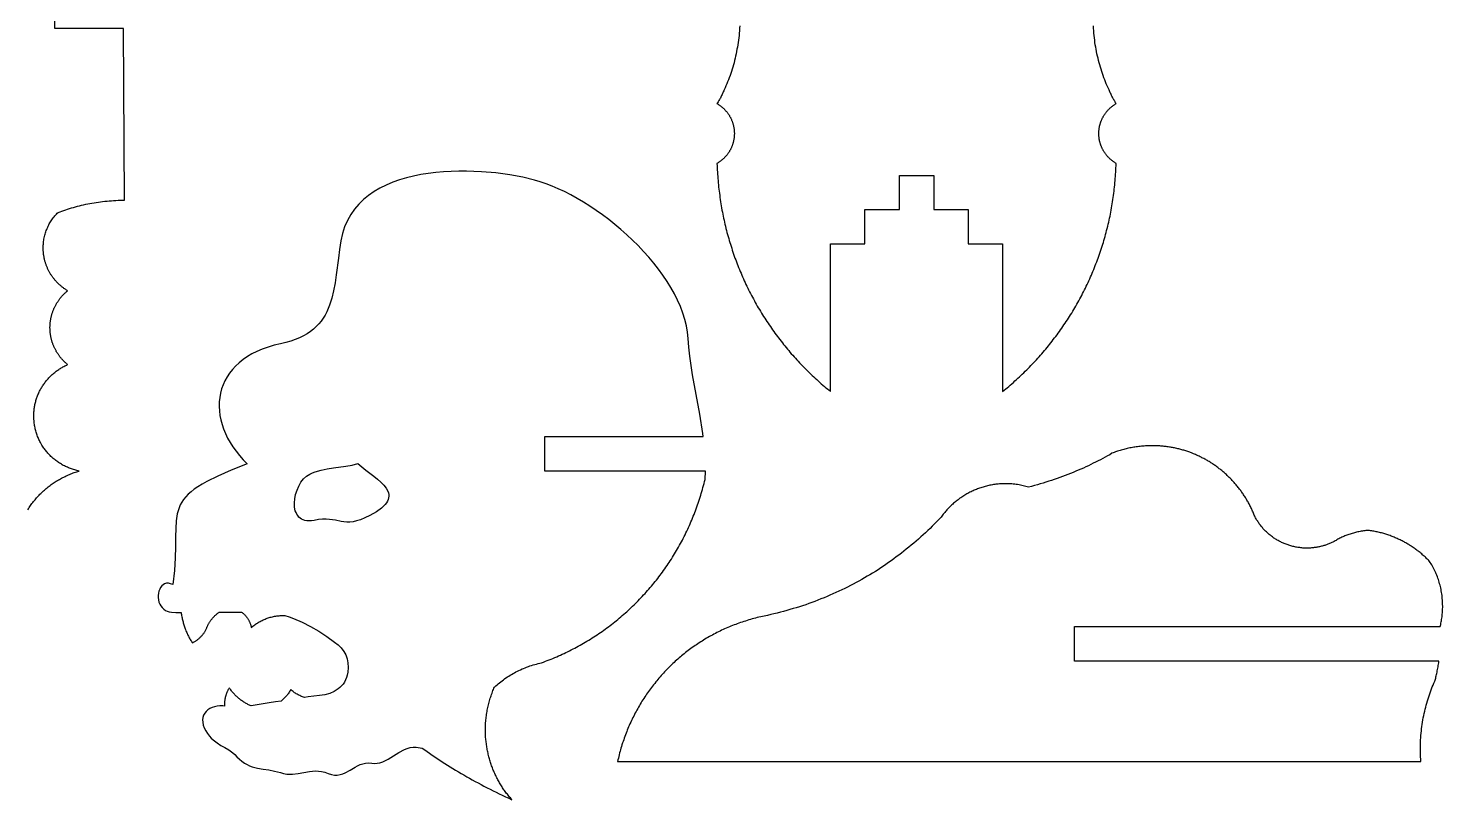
# Model space of a CAD drawing. Extents: x 205 to 567, y 321 to 897.
# Drawn here: x 409.2 to 535.1, y 755.8 to 824.5 of the extents above; entities that cross this region are included whole.
import ezdxf

# ---------------------------------------------------------------- set-up
doc = ezdxf.new("R2010")
doc.units = 0
doc.layers.add('Default_Layer', color=1, linetype='CONTINUOUS')

msp = doc.modelspace()

# ---------------------------------------------------------------- linework, layer by layer
at = {"layer": 'Default_Layer'}
for points in [[(409.12, 781.62), (409.18, 781.71), (409.24, 781.81), (409.3, 781.9), (409.36, 781.99), (409.43, 782.08), (409.49, 782.17), (409.56, 782.25), (409.63, 782.34), (409.7, 782.42), (409.77, 782.51), (409.84, 782.59), (409.91, 782.67), (409.98, 782.76), (410.06, 782.84), (410.13, 782.91), (410.21, 782.99), (410.29, 783.07), (410.37, 783.15), (410.45, 783.22), (410.53, 783.3), (410.61, 783.37), (410.69, 783.44), (410.77, 783.51), (410.86, 783.58), (410.94, 783.65), (411.03, 783.72), (411.12, 783.78), (411.21, 783.85), (411.3, 783.91), (411.39, 783.97), (411.48, 784.03), (411.57, 784.09), (411.66, 784.15), (411.76, 784.21), (411.85, 784.27), (411.95, 784.32), (412.04, 784.38), (412.14, 784.43), (412.24, 784.48), (412.34, 784.53), (412.44, 784.58), (412.54, 784.63), (412.64, 784.67), (412.74, 784.72), (412.85, 784.76), (412.95, 784.81), (413.06, 784.85), (413.16, 784.89), (413.27, 784.92), (413.37, 784.96), (413.48, 785), (413.59, 785.03), (413.7, 785.06), (413.6, 785.08), (413.5, 785.11), (413.4, 785.13), (413.3, 785.16), (413.21, 785.19), (413.11, 785.22), (413.02, 785.25), (412.92, 785.28), (412.83, 785.32), (412.74, 785.36), (412.65, 785.4), (412.56, 785.44), (412.47, 785.48), (412.38, 785.52), (412.29, 785.57), (412.2, 785.62), (412.12, 785.67), (412.03, 785.72), (411.95, 785.77), (411.87, 785.82), (411.79, 785.88), (411.71, 785.93), (411.63, 785.99), (411.55, 786.05), (411.48, 786.11), (411.4, 786.18), (411.33, 786.24), (411.26, 786.31), (411.19, 786.37), (411.12, 786.44), (411.05, 786.51), (410.98, 786.58), (410.92, 786.65), (410.85, 786.73), (410.79, 786.8), (410.73, 786.88), (410.67, 786.96), (410.61, 787.03), (410.56, 787.11), (410.5, 787.19), (410.45, 787.28), (410.39, 787.36), (410.34, 787.44), (410.3, 787.53), (410.25, 787.61), (410.2, 787.7), (410.16, 787.79), (410.12, 787.88), (410.08, 787.97), (410.04, 788.06), (410, 788.15), (409.97, 788.25), (409.93, 788.34), (409.9, 788.43), (409.87, 788.53), (409.84, 788.63), (409.82, 788.72), (409.79, 788.82), (409.77, 788.92), (409.75, 789.02), (409.73, 789.12), (409.71, 789.22), (409.7, 789.32), (409.69, 789.42), (409.68, 789.49), (409.68, 789.55), (409.67, 789.61), (409.67, 789.68), (409.66, 789.75), (409.66, 789.82), (409.66, 789.89), (409.66, 789.96), (409.66, 790.06), (409.66, 790.15), (409.67, 790.25), (409.67, 790.34), (409.68, 790.43), (409.69, 790.53), (409.7, 790.62), (409.72, 790.71), (409.73, 790.8), (409.75, 790.89), (409.76, 790.98), (409.78, 791.07), (409.81, 791.16), (409.83, 791.25), (409.85, 791.34), (409.88, 791.43), (409.91, 791.51), (409.93, 791.6), (409.97, 791.68), (410, 791.77), (410.03, 791.85), (410.07, 791.94), (410.1, 792.02), (410.14, 792.1), (410.18, 792.18), (410.22, 792.26), (410.26, 792.34), (410.31, 792.42), (410.35, 792.49), (410.4, 792.57), (410.45, 792.65), (410.5, 792.72), (410.55, 792.8), (410.6, 792.87), (410.65, 792.94), (410.7, 793.01), (410.76, 793.08), (410.82, 793.15), (410.87, 793.22), (410.93, 793.28), (410.99, 793.35), (411.06, 793.42), (411.12, 793.48), (411.18, 793.54), (411.25, 793.6), (411.31, 793.66), (411.38, 793.72), (411.45, 793.78), (411.52, 793.84), (411.59, 793.89), (411.66, 793.95), (411.73, 794), (411.8, 794.05), (411.88, 794.1), (411.95, 794.15), (412.03, 794.2), (412.11, 794.25), (412.19, 794.29), (412.26, 794.34), (412.34, 794.38), (412.42, 794.42), (412.51, 794.46), (412.59, 794.5), (412.67, 794.54), (412.63, 794.58), (412.58, 794.62), (412.54, 794.65), (412.5, 794.69), (412.45, 794.73), (412.41, 794.77), (412.37, 794.81), (412.33, 794.85), (412.29, 794.89), (412.25, 794.94), (412.21, 794.98), (412.17, 795.02), (412.13, 795.06), (412.1, 795.11), (412.06, 795.15), (412.02, 795.2), (411.99, 795.24), (411.95, 795.29), (411.92, 795.34), (411.88, 795.38), (411.85, 795.43), (411.82, 795.48), (411.79, 795.53), (411.75, 795.58), (411.72, 795.62), (411.69, 795.67), (411.66, 795.72), (411.64, 795.78), (411.61, 795.83), (411.58, 795.88), (411.55, 795.93), (411.53, 795.98), (411.5, 796.03), (411.48, 796.09), (411.45, 796.14), (411.43, 796.19), (411.41, 796.25), (411.39, 796.3), (411.37, 796.36), (411.35, 796.41), (411.33, 796.47), (411.31, 796.52), (411.29, 796.58), (411.27, 796.64), (411.26, 796.69), (411.24, 796.75), (411.23, 796.81), (411.21, 796.87), (411.2, 796.92), (411.19, 796.98), (411.18, 797.04), (411.17, 797.1), (411.16, 797.16), (411.15, 797.22), (411.14, 797.28), (411.13, 797.34), (411.13, 797.4), (411.12, 797.46), (411.11, 797.52), (411.11, 797.58), (411.11, 797.64), (411.11, 797.71), (411.1, 797.77), (411.1, 797.83), (411.1, 797.89), (411.11, 797.95), (411.11, 798.01), (411.11, 798.08), (411.11, 798.14), (411.12, 798.2), (411.13, 798.26), (411.13, 798.32), (411.14, 798.38), (411.15, 798.44), (411.16, 798.5), (411.17, 798.56), (411.18, 798.62), (411.19, 798.67), (411.2, 798.73), (411.21, 798.79), (411.23, 798.85), (411.24, 798.91), (411.26, 798.96), (411.27, 799.02), (411.29, 799.08), (411.31, 799.13), (411.33, 799.19), (411.35, 799.25), (411.37, 799.3), (411.39, 799.36), (411.41, 799.41), (411.43, 799.46), (411.45, 799.52), (411.48, 799.57), (411.5, 799.62), (411.53, 799.68), (411.55, 799.73), (411.58, 799.78), (411.61, 799.83), (411.64, 799.88), (411.66, 799.93), (411.69, 799.98), (411.72, 800.03), (411.75, 800.08), (411.79, 800.13), (411.82, 800.18), (411.85, 800.23), (411.88, 800.27), (411.92, 800.32), (411.95, 800.37), (411.99, 800.41), (412.02, 800.46), (412.06, 800.5), (412.1, 800.55), (412.13, 800.59), (412.17, 800.64), (412.21, 800.68), (412.25, 800.72), (412.29, 800.76), (412.33, 800.81), (412.37, 800.85), (412.41, 800.89), (412.45, 800.93), (412.5, 800.97), (412.54, 801), (412.58, 801.04), (412.63, 801.08), (412.67, 801.12), (412.62, 801.15), (412.56, 801.18), (412.51, 801.22), (412.46, 801.25), (412.41, 801.29), (412.35, 801.32), (412.3, 801.36), (412.25, 801.4), (412.2, 801.44), (412.15, 801.48), (412.11, 801.52), (412.06, 801.56), (412.01, 801.6), (411.96, 801.64), (411.92, 801.68), (411.87, 801.72), (411.83, 801.77), (411.78, 801.81), (411.74, 801.86), (411.69, 801.9), (411.65, 801.95), (411.61, 801.99), (411.57, 802.04), (411.53, 802.09), (411.49, 802.14), (411.45, 802.19), (411.41, 802.23), (411.37, 802.28), (411.33, 802.34), (411.3, 802.39), (411.26, 802.44), (411.23, 802.49), (411.19, 802.54), (411.16, 802.6), (411.13, 802.65), (411.09, 802.7), (411.06, 802.76), (411.03, 802.81), (411, 802.87), (410.97, 802.92), (410.95, 802.98), (410.92, 803.04), (410.89, 803.09), (410.87, 803.15), (410.84, 803.21), (410.82, 803.27), (410.79, 803.33), (410.77, 803.39), (410.75, 803.45), (410.73, 803.51), (410.71, 803.57), (410.69, 803.63), (410.67, 803.69), (410.65, 803.75), (410.64, 803.82), (410.62, 803.88), (410.6, 803.94), (410.59, 804.01), (410.58, 804.07), (410.57, 804.13), (410.55, 804.2), (410.54, 804.26), (410.53, 804.33), (410.53, 804.39), (410.52, 804.46), (410.51, 804.52), (410.51, 804.58), (410.5, 804.65), (410.5, 804.72), (410.5, 804.79), (410.49, 804.85), (410.49, 804.92), (410.49, 805.04), (410.5, 805.16), (410.51, 805.27), (410.52, 805.38), (410.53, 805.5), (410.55, 805.61), (410.56, 805.72), (410.59, 805.83), (410.61, 805.94), (410.64, 806.05), (410.67, 806.15), (410.7, 806.26), (410.73, 806.36), (410.77, 806.47), (410.81, 806.57), (410.85, 806.67), (410.9, 806.77), (410.94, 806.87), (410.99, 806.97), (411.04, 807.06), (411.1, 807.16), (411.15, 807.25), (411.21, 807.34), (411.27, 807.43), (411.34, 807.52), (411.4, 807.61), (411.47, 807.69), (411.54, 807.77), (411.61, 807.86), (411.68, 807.94), (411.75, 808.01), (411.83, 808.09), (412, 808.15), (412.16, 808.21), (412.33, 808.27), (412.5, 808.33), (412.67, 808.38), (412.85, 808.44), (413.02, 808.49), (413.2, 808.54), (413.38, 808.59), (413.55, 808.64), (413.73, 808.68), (413.91, 808.72), (414.1, 808.77), (414.28, 808.81), (414.47, 808.84), (414.65, 808.88), (414.84, 808.91), (415.03, 808.95), (415.22, 808.98), (415.41, 809), (415.6, 809.03), (415.79, 809.05), (415.98, 809.08), (416.18, 809.1), (416.37, 809.11), (416.57, 809.13), (416.76, 809.14), (416.96, 809.16), (417.16, 809.17), (417.36, 809.17), (417.55, 809.18), (417.75, 809.18), (417.65, 824.46), (411.53, 824.46), (411.53, 827.53)], [(472.52, 824.69), (472.51, 824.48), (472.49, 824.27), (472.48, 824.06), (472.46, 823.85), (472.44, 823.64), (472.41, 823.43), (472.38, 823.22), (472.35, 823.02), (472.32, 822.81), (472.28, 822.61), (472.25, 822.41), (472.21, 822.21), (472.16, 822.01), (472.12, 821.81), (472.07, 821.61), (472.02, 821.41), (471.96, 821.22), (471.91, 821.03), (471.85, 820.83), (471.79, 820.64), (471.73, 820.46), (471.66, 820.27), (471.59, 820.08), (471.52, 819.9), (471.45, 819.72), (471.37, 819.54), (471.3, 819.36), (471.22, 819.18), (471.14, 819.01), (471.1, 818.92), (471.06, 818.83), (471.03, 818.75), (470.99, 818.67), (470.95, 818.58), (470.91, 818.5), (470.88, 818.43), (470.84, 818.35), (470.8, 818.27), (470.76, 818.2), (470.71, 818.13), (470.67, 818.06), (470.63, 817.99), (470.59, 817.92), (470.55, 817.85), (470.5, 817.78), (470.55, 817.76), (470.59, 817.73), (470.63, 817.7), (470.67, 817.68), (470.71, 817.65), (470.75, 817.62), (470.8, 817.59), (470.84, 817.56), (470.87, 817.53), (470.91, 817.5), (470.95, 817.46), (470.99, 817.43), (471.03, 817.4), (471.06, 817.37), (471.1, 817.33), (471.14, 817.3), (471.17, 817.26), (471.2, 817.23), (471.24, 817.19), (471.27, 817.15), (471.3, 817.11), (471.34, 817.08), (471.37, 817.04), (471.4, 817), (471.43, 816.96), (471.46, 816.92), (471.49, 816.88), (471.52, 816.84), (471.54, 816.8), (471.57, 816.76), (471.6, 816.71), (471.62, 816.67), (471.65, 816.63), (471.67, 816.58), (471.7, 816.54), (471.72, 816.5), (471.74, 816.45), (471.76, 816.41), (471.78, 816.36), (471.8, 816.31), (471.82, 816.27), (471.84, 816.22), (471.86, 816.17), (471.88, 816.13), (471.89, 816.08), (471.91, 816.03), (471.92, 815.98), (471.94, 815.93), (471.95, 815.88), (471.96, 815.83), (471.97, 815.79), (471.98, 815.73), (471.99, 815.68), (472, 815.63), (472.01, 815.58), (472.02, 815.53), (472.02, 815.48), (472.03, 815.43), (472.04, 815.38), (472.04, 815.32), (472.04, 815.27), (472.04, 815.22), (472.05, 815.17), (472.05, 815.11), (472.05, 815.06), (472.04, 815.01), (472.04, 814.95), (472.04, 814.9), (472.04, 814.85), (472.03, 814.8), (472.02, 814.75), (472.02, 814.69), (472.01, 814.64), (472, 814.59), (471.99, 814.54), (471.98, 814.49), (471.97, 814.44), (471.96, 814.39), (471.95, 814.34), (471.94, 814.29), (471.92, 814.24), (471.91, 814.2), (471.89, 814.15), (471.88, 814.1), (471.86, 814.05), (471.84, 814.01), (471.82, 813.96), (471.8, 813.91), (471.78, 813.87), (471.76, 813.82), (471.74, 813.78), (471.72, 813.73), (471.7, 813.69), (471.67, 813.64), (471.65, 813.6), (471.62, 813.56), (471.6, 813.51), (471.57, 813.47), (471.54, 813.43), (471.52, 813.39), (471.49, 813.35), (471.46, 813.31), (471.43, 813.27), (471.4, 813.23), (471.37, 813.19), (471.34, 813.15), (471.3, 813.11), (471.27, 813.07), (471.24, 813.04), (471.2, 813), (471.17, 812.97), (471.14, 812.93), (471.1, 812.9), (471.06, 812.86), (471.03, 812.83), (470.99, 812.79), (470.95, 812.76), (470.91, 812.73), (470.87, 812.7), (470.84, 812.67), (470.8, 812.64), (470.75, 812.61), (470.71, 812.58), (470.67, 812.55), (470.63, 812.52), (470.59, 812.5), (470.55, 812.47), (470.5, 812.44), (470.51, 812.25), (470.52, 812.06), (470.53, 811.87), (470.54, 811.68), (470.55, 811.49), (470.56, 811.3), (470.57, 811.11), (470.59, 810.92), (470.61, 810.73), (470.63, 810.54), (470.64, 810.35), (470.67, 810.16), (470.69, 809.97), (470.71, 809.79), (470.74, 809.6), (470.76, 809.41), (470.79, 809.23), (470.82, 809.04), (470.85, 808.86), (470.88, 808.67), (470.91, 808.49), (470.94, 808.3), (470.98, 808.12), (471.01, 807.94), (471.05, 807.75), (471.09, 807.57), (471.13, 807.39), (471.17, 807.21), (471.21, 807.03), (471.25, 806.85), (471.3, 806.67), (471.34, 806.49), (471.39, 806.31), (471.44, 806.13), (471.49, 805.95), (471.54, 805.78), (471.59, 805.6), (471.64, 805.42), (471.7, 805.25), (471.75, 805.07), (471.81, 804.9), (471.86, 804.72), (471.92, 804.55), (471.98, 804.37), (472.04, 804.2), (472.1, 804.03), (472.17, 803.86), (472.23, 803.69), (472.3, 803.52), (472.36, 803.35), (472.43, 803.18), (472.5, 803.01), (472.57, 802.84), (472.64, 802.67), (472.71, 802.5), (472.78, 802.34), (472.86, 802.17), (472.93, 802.01), (473.01, 801.84), (473.08, 801.68), (473.16, 801.51), (473.24, 801.35), (473.32, 801.19), (473.4, 801.03), (473.49, 800.87), (473.57, 800.7), (473.65, 800.54), (473.74, 800.39), (473.83, 800.23), (473.91, 800.07), (474, 799.91), (474.09, 799.75), (474.18, 799.6), (474.28, 799.44), (474.37, 799.29), (474.46, 799.13), (474.56, 798.98), (474.65, 798.83), (474.75, 798.68), (474.85, 798.52), (474.95, 798.37), (475.05, 798.22), (475.15, 798.07), (475.25, 797.93), (475.35, 797.78), (475.45, 797.63), (475.56, 797.48), (475.66, 797.34), (475.77, 797.19), (475.88, 797.05), (475.99, 796.91), (476.1, 796.76), (476.21, 796.62), (476.32, 796.48), (476.43, 796.34), (476.54, 796.2), (476.66, 796.06), (476.77, 795.92), (476.89, 795.78), (477, 795.65), (477.12, 795.51), (477.24, 795.37), (477.36, 795.24), (477.48, 795.11), (477.6, 794.97), (477.72, 794.84), (477.84, 794.71), (477.97, 794.58), (478.09, 794.45), (478.22, 794.32), (478.34, 794.19), (478.47, 794.06), (478.6, 793.94), (478.73, 793.81), (478.86, 793.69), (478.99, 793.56), (479.12, 793.44), (479.25, 793.32), (479.38, 793.2), (479.52, 793.08), (479.65, 792.96), (479.79, 792.84), (479.92, 792.72), (480.06, 792.6), (480.2, 792.48), (480.34, 792.37), (480.48, 792.25), (480.62, 792.14), (480.62, 805.3), (483.68, 805.3), (483.68, 808.36), (486.74, 808.36), (486.74, 811.39), (489.81, 811.39), (489.81, 808.36), (492.87, 808.36), (492.87, 805.3), (495.93, 805.3), (495.93, 792.14), (496.07, 792.25), (496.21, 792.37), (496.35, 792.48), (496.49, 792.6), (496.62, 792.72), (496.76, 792.84), (496.89, 792.96), (497.03, 793.08), (497.16, 793.2), (497.3, 793.32), (497.43, 793.44), (497.56, 793.56), (497.69, 793.69), (497.82, 793.81), (497.95, 793.94), (498.08, 794.06), (498.2, 794.19), (498.33, 794.32), (498.45, 794.45), (498.58, 794.58), (498.7, 794.71), (498.83, 794.84), (498.95, 794.97), (499.07, 795.11), (499.19, 795.24), (499.31, 795.37), (499.43, 795.51), (499.54, 795.65), (499.66, 795.78), (499.78, 795.92), (499.89, 796.06), (500.01, 796.2), (500.12, 796.34), (500.23, 796.48), (500.34, 796.62), (500.45, 796.76), (500.56, 796.91), (500.67, 797.05), (500.78, 797.19), (500.88, 797.34), (500.99, 797.48), (501.09, 797.63), (501.2, 797.78), (501.3, 797.93), (501.4, 798.07), (501.5, 798.22), (501.6, 798.37), (501.7, 798.52), (501.8, 798.68), (501.89, 798.83), (501.99, 798.98), (502.09, 799.13), (502.18, 799.29), (502.27, 799.44), (502.36, 799.6), (502.45, 799.75), (502.54, 799.91), (502.63, 800.07), (502.72, 800.23), (502.81, 800.39), (502.89, 800.54), (502.98, 800.7), (503.06, 800.87), (503.14, 801.03), (503.22, 801.19), (503.31, 801.35), (503.38, 801.51), (503.46, 801.68), (503.54, 801.84), (503.62, 802.01), (503.69, 802.17), (503.76, 802.34), (503.84, 802.5), (503.91, 802.67), (503.98, 802.84), (504.05, 803.01), (504.12, 803.18), (504.19, 803.35), (504.25, 803.52), (504.32, 803.69), (504.38, 803.86), (504.44, 804.03), (504.51, 804.2), (504.57, 804.37), (504.63, 804.55), (504.68, 804.72), (504.74, 804.9), (504.8, 805.07), (504.85, 805.25), (504.91, 805.42), (504.96, 805.6), (505.01, 805.78), (505.06, 805.95), (505.11, 806.13), (505.16, 806.31), (505.2, 806.49), (505.25, 806.67), (505.29, 806.85), (505.34, 807.03), (505.38, 807.21), (505.42, 807.39), (505.46, 807.57), (505.5, 807.75), (505.53, 807.94), (505.57, 808.12), (505.6, 808.3), (505.64, 808.49), (505.67, 808.67), (505.7, 808.86), (505.73, 809.04), (505.76, 809.23), (505.79, 809.41), (505.81, 809.6), (505.84, 809.79), (505.86, 809.97), (505.88, 810.16), (505.9, 810.35), (505.92, 810.54), (505.94, 810.73), (505.96, 810.92), (505.97, 811.11), (505.99, 811.3), (506, 811.49), (506.01, 811.68), (506.02, 811.87), (506.03, 812.06), (506.04, 812.25), (506.05, 812.44), (506, 812.47), (505.96, 812.5), (505.92, 812.52), (505.88, 812.55), (505.83, 812.58), (505.79, 812.61), (505.75, 812.64), (505.71, 812.67), (505.67, 812.7), (505.63, 812.73), (505.6, 812.76), (505.56, 812.79), (505.52, 812.83), (505.48, 812.86), (505.45, 812.9), (505.41, 812.93), (505.38, 812.97), (505.34, 813), (505.31, 813.04), (505.28, 813.07), (505.24, 813.11), (505.21, 813.15), (505.18, 813.19), (505.15, 813.23), (505.12, 813.27), (505.09, 813.31), (505.06, 813.35), (505.03, 813.39), (505, 813.43), (504.98, 813.47), (504.95, 813.51), (504.92, 813.56), (504.9, 813.6), (504.88, 813.64), (504.85, 813.69), (504.83, 813.73), (504.81, 813.78), (504.79, 813.82), (504.76, 813.87), (504.74, 813.91), (504.73, 813.96), (504.71, 814.01), (504.69, 814.05), (504.67, 814.1), (504.66, 814.15), (504.64, 814.2), (504.63, 814.24), (504.61, 814.29), (504.6, 814.34), (504.59, 814.39), (504.57, 814.44), (504.56, 814.49), (504.55, 814.54), (504.54, 814.59), (504.54, 814.64), (504.53, 814.69), (504.52, 814.75), (504.52, 814.8), (504.51, 814.85), (504.51, 814.9), (504.51, 814.95), (504.5, 815.01), (504.5, 815.06), (504.5, 815.11), (504.5, 815.17), (504.5, 815.22), (504.51, 815.27), (504.51, 815.32), (504.51, 815.38), (504.52, 815.43), (504.52, 815.48), (504.53, 815.53), (504.54, 815.58), (504.54, 815.63), (504.55, 815.68), (504.56, 815.73), (504.57, 815.79), (504.59, 815.83), (504.6, 815.88), (504.61, 815.93), (504.63, 815.98), (504.64, 816.03), (504.66, 816.08), (504.67, 816.13), (504.69, 816.17), (504.71, 816.22), (504.73, 816.27), (504.74, 816.31), (504.76, 816.36), (504.79, 816.41), (504.81, 816.45), (504.83, 816.5), (504.85, 816.54), (504.88, 816.58), (504.9, 816.63), (504.92, 816.67), (504.95, 816.71), (504.98, 816.76), (505, 816.8), (505.03, 816.84), (505.06, 816.88), (505.09, 816.92), (505.12, 816.96), (505.15, 817), (505.18, 817.04), (505.21, 817.08), (505.24, 817.11), (505.28, 817.15), (505.31, 817.19), (505.34, 817.23), (505.38, 817.26), (505.41, 817.3), (505.45, 817.33), (505.48, 817.37), (505.52, 817.4), (505.56, 817.43), (505.6, 817.46), (505.63, 817.5), (505.67, 817.53), (505.71, 817.56), (505.75, 817.59), (505.79, 817.62), (505.83, 817.65), (505.88, 817.68), (505.92, 817.7), (505.96, 817.73), (506, 817.76), (506.05, 817.78), (506, 817.85), (505.96, 817.92), (505.92, 817.99), (505.87, 818.06), (505.83, 818.13), (505.79, 818.2), (505.75, 818.27), (505.71, 818.35), (505.67, 818.43), (505.63, 818.5), (505.59, 818.58), (505.56, 818.67), (505.52, 818.75), (505.48, 818.83), (505.45, 818.92), (505.41, 819.01), (505.33, 819.18), (505.25, 819.36), (505.17, 819.54), (505.1, 819.72), (505.03, 819.9), (504.96, 820.08), (504.89, 820.27), (504.82, 820.46), (504.76, 820.64), (504.7, 820.83), (504.64, 821.03), (504.58, 821.22), (504.53, 821.41), (504.48, 821.61), (504.43, 821.81), (504.38, 822.01), (504.34, 822.21), (504.3, 822.41), (504.26, 822.61), (504.23, 822.81), (504.19, 823.02), (504.16, 823.22), (504.14, 823.43), (504.11, 823.64), (504.09, 823.85), (504.07, 824.06), (504.06, 824.27), (504.04, 824.48), (504.03, 824.69)]]:
    msp.add_lwpolyline(points, dxfattribs=at)
for points in [[(444.25, 760.4), (444.47, 760.24), (444.69, 760.09), (444.91, 759.93), (445.13, 759.78), (445.36, 759.63), (445.58, 759.47), (445.81, 759.32), (446.04, 759.17), (446.27, 759.02), (446.51, 758.87), (446.74, 758.73), (446.98, 758.58), (447.22, 758.43), (447.47, 758.29), (447.71, 758.14), (447.96, 758), (448.21, 757.85), (448.46, 757.71), (448.71, 757.57), (448.97, 757.43), (449.23, 757.29), (449.49, 757.15), (449.75, 757.01), (450.02, 756.87), (450.29, 756.74), (450.56, 756.6), (450.83, 756.47), (451.11, 756.33), (451.38, 756.2), (451.66, 756.06), (451.95, 755.93), (452.23, 755.8), (452.16, 755.88), (452.1, 755.96), (452.03, 756.03), (451.96, 756.11), (451.9, 756.19), (451.84, 756.28), (451.77, 756.36), (451.71, 756.44), (451.65, 756.52), (451.59, 756.61), (451.53, 756.69), (451.47, 756.78), (451.41, 756.87), (451.36, 756.95), (451.3, 757.04), (451.25, 757.13), (451.19, 757.22), (451.14, 757.31), (451.09, 757.4), (451.04, 757.49), (450.99, 757.58), (450.94, 757.67), (450.89, 757.76), (450.84, 757.86), (450.8, 757.95), (450.75, 758.05), (450.71, 758.14), (450.67, 758.24), (450.63, 758.33), (450.58, 758.43), (450.55, 758.53), (450.51, 758.63), (450.47, 758.72), (450.43, 758.82), (450.4, 758.92), (450.36, 759.02), (450.33, 759.12), (450.3, 759.22), (450.27, 759.33), (450.24, 759.43), (450.21, 759.53), (450.18, 759.63), (450.15, 759.74), (450.13, 759.84), (450.11, 759.95), (450.08, 760.05), (450.06, 760.16), (450.04, 760.26), (450.02, 760.37), (450, 760.48), (449.99, 760.58), (449.97, 760.69), (449.96, 760.8), (449.94, 760.91), (449.93, 761.01), (449.92, 761.12), (449.91, 761.23), (449.9, 761.34), (449.89, 761.45), (449.89, 761.56), (449.88, 761.67), (449.88, 761.78), (449.88, 761.9), (449.88, 762.01), (449.88, 762.14), (449.88, 762.27), (449.89, 762.39), (449.89, 762.52), (449.9, 762.65), (449.91, 762.78), (449.92, 762.9), (449.93, 763.03), (449.95, 763.16), (449.96, 763.28), (449.98, 763.4), (450, 763.53), (450.02, 763.65), (450.04, 763.77), (450.07, 763.89), (450.09, 764.02), (450.12, 764.14), (450.15, 764.25), (450.18, 764.37), (450.21, 764.49), (450.24, 764.61), (450.28, 764.72), (450.31, 764.84), (450.35, 764.95), (450.39, 765.06), (450.43, 765.18), (450.47, 765.29), (450.51, 765.4), (450.55, 765.51), (450.6, 765.61), (450.64, 765.72), (450.69, 765.83), (450.8, 765.93), (450.91, 766.02), (451.02, 766.12), (451.13, 766.21), (451.24, 766.3), (451.36, 766.39), (451.48, 766.48), (451.59, 766.57), (451.71, 766.65), (451.84, 766.73), (451.96, 766.81), (452.08, 766.89), (452.21, 766.96), (452.34, 767.04), (452.47, 767.11), (452.6, 767.18), (452.73, 767.25), (452.86, 767.31), (453, 767.37), (453.14, 767.44), (453.27, 767.49), (453.41, 767.55), (453.55, 767.61), (453.7, 767.66), (453.84, 767.71), (453.99, 767.75), (454.13, 767.8), (454.28, 767.84), (454.43, 767.88), (454.58, 767.92), (454.73, 767.96), (454.88, 767.99), (455.05, 768.05), (455.22, 768.12), (455.39, 768.18), (455.56, 768.25), (455.73, 768.31), (455.89, 768.38), (456.06, 768.45), (456.23, 768.53), (456.39, 768.6), (456.55, 768.67), (456.72, 768.75), (456.88, 768.82), (457.04, 768.9), (457.2, 768.98), (457.36, 769.06), (457.52, 769.14), (457.68, 769.22), (457.84, 769.3), (458, 769.39), (458.15, 769.47), (458.31, 769.56), (458.46, 769.65), (458.62, 769.74), (458.77, 769.83), (458.92, 769.92), (459.08, 770.01), (459.23, 770.1), (459.38, 770.2), (459.53, 770.29), (459.68, 770.39), (459.82, 770.49), (459.97, 770.59), (460.12, 770.69), (460.26, 770.79), (460.41, 770.89), (460.55, 770.99), (460.69, 771.1), (460.83, 771.2), (460.98, 771.31), (461.12, 771.41), (461.25, 771.52), (461.39, 771.63), (461.53, 771.74), (461.67, 771.85), (461.8, 771.97), (461.94, 772.08), (462.07, 772.19), (462.2, 772.31), (462.34, 772.43), (462.47, 772.54), (462.6, 772.66), (462.73, 772.78), (462.86, 772.9), (462.98, 773.02), (463.11, 773.14), (463.24, 773.27), (463.36, 773.39), (463.48, 773.52), (463.61, 773.64), (463.73, 773.77), (463.85, 773.9), (463.97, 774.03), (464.09, 774.16), (464.2, 774.29), (464.32, 774.42), (464.44, 774.55), (464.55, 774.68), (464.67, 774.82), (464.78, 774.95), (464.89, 775.09), (465, 775.23), (465.11, 775.36), (465.22, 775.5), (465.33, 775.64), (465.43, 775.78), (465.54, 775.92), (465.64, 776.06), (465.75, 776.21), (465.85, 776.35), (465.95, 776.5), (466.05, 776.64), (466.15, 776.79), (466.25, 776.93), (466.34, 777.08), (466.44, 777.23), (466.53, 777.38), (466.63, 777.53), (466.72, 777.68), (466.81, 777.83), (466.9, 777.99), (466.99, 778.14), (467.08, 778.29), (467.16, 778.45), (467.25, 778.6), (467.33, 778.76), (467.42, 778.92), (467.5, 779.07), (467.58, 779.23), (467.66, 779.39), (467.74, 779.55), (467.82, 779.71), (467.89, 779.88), (467.97, 780.04), (468.04, 780.2), (468.11, 780.36), (468.18, 780.53), (468.25, 780.69), (468.32, 780.86), (468.39, 781.03), (468.46, 781.19), (468.52, 781.36), (468.59, 781.53), (468.65, 781.7), (468.71, 781.87), (468.77, 782.04), (468.83, 782.21), (468.89, 782.38), (468.94, 782.55), (469, 782.73), (469.05, 782.9), (469.1, 783.07), (469.16, 783.25), (469.21, 783.42), (469.25, 783.6), (469.3, 783.78), (469.35, 783.95), (469.39, 784.13), (469.44, 784.31), (469.48, 785.06), (455.17, 785.06), (455.17, 788.13), (469.27, 788.13), (469.24, 788.39), (468.96, 790.13), (468.33, 793.63), (468.19, 794.47), (468.07, 795.29), (467.98, 796.09), (467.92, 796.86), (467.86, 797.42), (467.77, 797.99), (467.63, 798.56), (467.46, 799.13), (467.24, 799.7), (466.99, 800.27), (466.71, 800.83), (466.4, 801.39), (466.06, 801.95), (465.69, 802.5), (465.29, 803.04), (464.87, 803.58), (464.43, 804.11), (463.97, 804.62), (463.48, 805.13), (462.99, 805.62), (462.47, 806.1), (461.95, 806.57), (461.41, 807.02), (460.86, 807.46), (460.31, 807.87), (459.75, 808.27), (459.19, 808.65), (458.62, 809), (458.05, 809.34), (457.49, 809.65), (456.93, 809.94), (456.37, 810.2), (455.83, 810.43), (455.29, 810.64), (454.76, 810.82), (454.24, 810.97), (453.21, 811.22), (452.06, 811.43), (450.82, 811.6), (449.52, 811.71), (448.86, 811.74), (448.18, 811.76), (447.5, 811.76), (446.82, 811.74), (446.14, 811.7), (445.46, 811.64), (444.79, 811.56), (444.13, 811.45), (443.48, 811.32), (442.84, 811.16), (442.22, 810.98), (441.62, 810.77), (441.04, 810.52), (440.49, 810.25), (439.97, 809.94), (439.48, 809.6), (439.02, 809.23), (438.6, 808.82), (438.22, 808.38), (437.88, 807.89), (437.59, 807.37), (437.34, 806.81), (437.15, 806.2), (437, 805.56), (436.88, 804.78), (436.78, 804.01), (436.6, 802.52), (436.49, 801.81), (436.36, 801.12), (436.2, 800.45), (436, 799.82), (435.88, 799.52), (435.75, 799.23), (435.6, 798.95), (435.43, 798.68), (435.25, 798.42), (435.04, 798.17), (434.82, 797.93), (434.57, 797.7), (434.3, 797.49), (434, 797.29), (433.68, 797.11), (433.33, 796.93), (432.95, 796.78), (432.55, 796.63), (432.11, 796.51), (431.64, 796.4), (431.06, 796.26), (430.52, 796.1), (430.01, 795.92), (429.53, 795.72), (429.09, 795.49), (428.68, 795.25), (428.3, 794.99), (427.95, 794.71), (427.63, 794.41), (427.35, 794.1), (427.09, 793.78), (426.87, 793.44), (426.68, 793.1), (426.52, 792.74), (426.39, 792.37), (426.29, 791.99), (426.22, 791.61), (426.18, 791.22), (426.17, 790.82), (426.19, 790.43), (426.24, 790.02), (426.32, 789.62), (426.43, 789.21), (426.56, 788.81), (426.73, 788.4), (426.92, 788), (427.14, 787.6), (427.39, 787.21), (427.67, 786.82), (427.97, 786.44), (428.3, 786.07), (428.66, 785.7), (427.24, 785.13), (426.05, 784.61), (425.07, 784.13), (424.66, 783.9), (424.28, 783.67), (423.95, 783.45), (423.66, 783.22), (423.41, 783), (423.19, 782.77), (423, 782.54), (422.84, 782.3), (422.7, 782.05), (422.6, 781.8), (422.51, 781.53), (422.44, 781.25), (422.35, 780.64), (422.31, 779.96), (422.29, 779.19), (422.28, 778.31), (422.24, 777.33), (422.18, 776.21), (422.05, 774.95), (421.84, 775.03), (421.65, 775.07), (421.47, 775.07), (421.31, 775.02), (421.17, 774.94), (421.05, 774.83), (420.95, 774.7), (420.87, 774.54), (420.8, 774.36), (420.76, 774.18), (420.74, 773.98), (420.74, 773.79), (420.76, 773.59), (420.8, 773.4), (420.87, 773.22), (420.96, 773.06), (421.09, 772.9), (421.23, 772.77), (421.38, 772.66), (421.55, 772.58), (421.73, 772.53), (421.92, 772.49), (422.32, 772.46), (422.74, 772.47), (422.78, 772.47), (422.79, 772.38), (422.81, 772.28), (422.82, 772.19), (422.84, 772.09), (422.86, 772), (422.88, 771.91), (422.9, 771.82), (422.92, 771.73), (422.95, 771.64), (422.97, 771.55), (423, 771.46), (423.02, 771.37), (423.05, 771.28), (423.08, 771.19), (423.11, 771.11), (423.14, 771.02), (423.17, 770.94), (423.21, 770.85), (423.24, 770.77), (423.28, 770.69), (423.31, 770.61), (423.35, 770.53), (423.39, 770.45), (423.43, 770.37), (423.47, 770.29), (423.51, 770.21), (423.56, 770.13), (423.6, 770.06), (423.64, 769.98), (423.69, 769.91), (423.74, 769.83), (423.78, 769.76), (423.84, 769.79), (423.89, 769.82), (423.95, 769.85), (424, 769.88), (424.05, 769.91), (424.1, 769.94), (424.15, 769.98), (424.2, 770.01), (424.25, 770.05), (424.3, 770.09), (424.34, 770.12), (424.39, 770.16), (424.43, 770.2), (424.48, 770.25), (424.52, 770.29), (424.56, 770.33), (424.6, 770.38), (424.64, 770.42), (424.68, 770.47), (424.72, 770.51), (424.75, 770.56), (424.79, 770.61), (424.82, 770.66), (424.86, 770.71), (424.89, 770.76), (424.92, 770.82), (424.95, 770.87), (424.98, 770.92), (425, 770.98), (425.03, 771.03), (425.06, 771.09), (425.08, 771.15), (425.1, 771.2), (425.12, 771.25), (425.15, 771.3), (425.17, 771.35), (425.2, 771.4), (425.22, 771.45), (425.25, 771.5), (425.28, 771.55), (425.31, 771.6), (425.34, 771.64), (425.37, 771.69), (425.4, 771.73), (425.43, 771.78), (425.46, 771.82), (425.5, 771.87), (425.53, 771.91), (425.57, 771.95), (425.6, 771.99), (425.64, 772.03), (425.68, 772.07), (425.71, 772.11), (425.75, 772.15), (425.79, 772.19), (425.83, 772.23), (425.87, 772.26), (425.92, 772.3), (425.96, 772.33), (426, 772.37), (426.04, 772.4), (426.09, 772.43), (426.13, 772.47), (426.18, 772.5), (427.17, 772.5), (428.17, 772.5), (428.21, 772.47), (428.25, 772.44), (428.29, 772.41), (428.33, 772.37), (428.37, 772.34), (428.4, 772.3), (428.44, 772.27), (428.48, 772.23), (428.51, 772.19), (428.54, 772.15), (428.58, 772.12), (428.61, 772.08), (428.64, 772.03), (428.67, 771.99), (428.7, 771.95), (428.73, 771.91), (428.75, 771.86), (428.78, 771.82), (428.8, 771.78), (428.83, 771.73), (428.85, 771.68), (428.87, 771.64), (428.89, 771.59), (428.91, 771.54), (428.93, 771.49), (428.95, 771.44), (428.97, 771.39), (428.98, 771.34), (429, 771.29), (429.01, 771.24), (429.02, 771.19), (429.03, 771.13), (429.11, 771.2), (429.18, 771.26), (429.26, 771.31), (429.33, 771.37), (429.41, 771.43), (429.49, 771.48), (429.57, 771.53), (429.65, 771.58), (429.74, 771.63), (429.82, 771.67), (429.91, 771.72), (429.99, 771.76), (430.08, 771.8), (430.17, 771.84), (430.26, 771.88), (430.35, 771.92), (430.44, 771.95), (430.53, 771.98), (430.63, 772.01), (430.72, 772.04), (430.81, 772.06), (430.91, 772.09), (431.01, 772.11), (431.11, 772.13), (431.2, 772.14), (431.3, 772.16), (431.4, 772.17), (431.5, 772.18), (431.6, 772.19), (431.71, 772.2), (431.81, 772.2), (431.91, 772.2), (432.01, 772.2), (432.41, 772.08), (432.8, 771.94), (433.56, 771.62), (434.3, 771.23), (435.03, 770.8), (435.75, 770.33), (436.45, 769.84), (436.77, 769.58), (437.04, 769.31), (437.27, 769.01), (437.44, 768.69), (437.57, 768.35), (437.64, 767.98), (437.66, 767.58), (437.62, 767.15), (437.57, 766.9), (437.51, 766.67), (437.42, 766.46), (437.32, 766.27), (437.2, 766.09), (437.07, 765.93), (436.92, 765.79), (436.76, 765.66), (436.59, 765.54), (436.4, 765.44), (436.01, 765.27), (435.57, 765.15), (435.11, 765.08), (434.1, 764.95), (433.77, 764.9), (433.68, 764.93), (433.6, 764.96), (433.51, 764.99), (433.43, 765.03), (433.35, 765.07), (433.26, 765.11), (433.19, 765.15), (433.11, 765.19), (433.03, 765.24), (432.96, 765.28), (432.89, 765.33), (432.82, 765.38), (432.75, 765.43), (432.68, 765.49), (432.61, 765.54), (432.55, 765.6), (432.5, 765.53), (432.46, 765.45), (432.41, 765.38), (432.36, 765.31), (432.31, 765.24), (432.26, 765.18), (432.21, 765.11), (432.15, 765.04), (432.1, 764.98), (432.04, 764.92), (431.99, 764.86), (431.93, 764.8), (431.87, 764.74), (431.81, 764.68), (431.75, 764.62), (431.68, 764.57), (431.19, 764.5), (430.62, 764.42), (430.08, 764.33), (429.02, 764.15), (428.94, 764.19), (428.87, 764.22), (428.79, 764.26), (428.72, 764.29), (428.65, 764.33), (428.58, 764.37), (428.51, 764.41), (428.44, 764.45), (428.37, 764.49), (428.3, 764.54), (428.24, 764.58), (428.17, 764.63), (428.11, 764.67), (428.05, 764.72), (427.98, 764.77), (427.92, 764.82), (427.86, 764.87), (427.8, 764.92), (427.74, 764.98), (427.68, 765.03), (427.63, 765.09), (427.57, 765.14), (427.52, 765.2), (427.46, 765.26), (427.41, 765.32), (427.36, 765.38), (427.31, 765.44), (427.26, 765.5), (427.21, 765.57), (427.16, 765.63), (427.12, 765.69), (427.07, 765.76), (427.05, 765.72), (427.02, 765.68), (427, 765.64), (426.97, 765.6), (426.95, 765.56), (426.93, 765.51), (426.91, 765.47), (426.89, 765.43), (426.87, 765.38), (426.85, 765.34), (426.83, 765.29), (426.81, 765.25), (426.8, 765.2), (426.78, 765.16), (426.76, 765.11), (426.75, 765.06), (426.74, 765.01), (426.72, 764.97), (426.71, 764.92), (426.7, 764.87), (426.69, 764.82), (426.68, 764.77), (426.67, 764.72), (426.66, 764.67), (426.66, 764.62), (426.65, 764.57), (426.65, 764.52), (426.64, 764.47), (426.64, 764.42), (426.64, 764.37), (426.63, 764.31), (426.63, 764.26), (426.63, 764.2), (426.64, 764.14), (426.5, 764.16), (426.24, 764.16), (425.99, 764.13), (425.76, 764.08), (425.54, 764.01), (425.34, 763.91), (425.16, 763.79), (425.01, 763.66), (424.88, 763.5), (424.78, 763.32), (424.72, 763.13), (424.69, 762.92), (424.7, 762.69), (424.75, 762.45), (424.84, 762.2), (424.98, 761.93), (425.14, 761.68), (425.31, 761.47), (425.47, 761.28), (425.64, 761.12), (425.98, 760.85), (426.33, 760.64), (426.68, 760.44), (427.03, 760.23), (427.39, 759.97), (427.57, 759.82), (427.74, 759.63), (427.97, 759.41), (428.19, 759.22), (428.42, 759.06), (428.65, 758.92), (428.88, 758.82), (429.12, 758.73), (429.59, 758.61), (430.08, 758.52), (430.58, 758.45), (431.1, 758.35), (431.63, 758.21), (431.91, 758.13), (432.18, 758.08), (432.44, 758.07), (432.7, 758.07), (433.21, 758.14), (433.71, 758.23), (434.22, 758.32), (434.48, 758.35), (434.74, 758.36), (435.01, 758.35), (435.28, 758.31), (435.57, 758.24), (435.86, 758.14), (436.16, 758.04), (436.43, 757.99), (436.69, 757.99), (436.94, 758.03), (437.18, 758.1), (437.4, 758.19), (437.84, 758.44), (438.27, 758.7), (438.49, 758.82), (438.71, 758.92), (438.95, 759), (439.2, 759.05), (439.46, 759.07), (439.75, 759.04), (439.99, 759.02), (440.24, 759.04), (440.48, 759.09), (440.73, 759.18), (440.97, 759.29), (441.21, 759.42), (441.69, 759.71), (442.17, 760.01), (442.67, 760.27), (442.92, 760.37), (443.17, 760.44), (443.43, 760.48), (443.7, 760.47), (444.25, 760.4)], [(533.96, 777.02), (533.89, 777.09), (533.82, 777.16), (533.75, 777.23), (533.69, 777.29), (533.62, 777.36), (533.55, 777.42), (533.48, 777.49), (533.4, 777.55), (533.33, 777.61), (533.26, 777.68), (533.19, 777.74), (533.11, 777.8), (533.04, 777.86), (532.96, 777.92), (532.89, 777.97), (532.81, 778.03), (532.73, 778.09), (532.66, 778.14), (532.58, 778.2), (532.5, 778.25), (532.42, 778.31), (532.34, 778.36), (532.26, 778.41), (532.18, 778.46), (532.1, 778.51), (532.01, 778.56), (531.93, 778.61), (531.85, 778.66), (531.76, 778.71), (531.68, 778.75), (531.59, 778.8), (531.51, 778.84), (531.42, 778.89), (531.33, 778.93), (531.25, 778.97), (531.16, 779.01), (531.07, 779.05), (530.98, 779.09), (530.89, 779.13), (530.8, 779.17), (530.71, 779.2), (530.62, 779.24), (530.53, 779.27), (530.44, 779.31), (530.34, 779.34), (530.25, 779.37), (530.16, 779.4), (530.06, 779.43), (529.97, 779.46), (529.87, 779.49), (529.78, 779.52), (529.68, 779.55), (529.58, 779.57), (529.49, 779.59), (529.39, 779.62), (529.29, 779.64), (529.19, 779.66), (529.1, 779.68), (529, 779.7), (528.9, 779.72), (528.8, 779.74), (528.7, 779.75), (528.6, 779.77), (528.5, 779.78), (528.39, 779.77), (528.28, 779.76), (528.18, 779.75), (528.08, 779.73), (527.97, 779.72), (527.87, 779.7), (527.77, 779.68), (527.67, 779.66), (527.56, 779.64), (527.46, 779.62), (527.37, 779.59), (527.27, 779.57), (527.17, 779.54), (527.07, 779.51), (526.97, 779.48), (526.88, 779.45), (526.78, 779.42), (526.69, 779.39), (526.6, 779.35), (526.5, 779.32), (526.41, 779.28), (526.32, 779.24), (526.23, 779.2), (526.14, 779.16), (526.05, 779.12), (525.97, 779.08), (525.88, 779.03), (525.79, 778.99), (525.71, 778.94), (525.63, 778.89), (525.54, 778.85), (525.46, 778.8), (525.4, 778.76), (525.33, 778.73), (525.26, 778.69), (525.19, 778.66), (525.12, 778.63), (525.05, 778.6), (524.98, 778.57), (524.91, 778.54), (524.84, 778.52), (524.77, 778.49), (524.69, 778.47), (524.62, 778.44), (524.54, 778.42), (524.47, 778.4), (524.39, 778.38), (524.32, 778.36), (524.24, 778.34), (524.16, 778.32), (524.08, 778.3), (524.01, 778.29), (523.93, 778.28), (523.85, 778.26), (523.77, 778.25), (523.69, 778.24), (523.61, 778.23), (523.53, 778.22), (523.45, 778.22), (523.36, 778.21), (523.28, 778.21), (523.2, 778.2), (523.12, 778.2), (523.03, 778.2), (522.94, 778.2), (522.85, 778.2), (522.76, 778.21), (522.66, 778.21), (522.57, 778.22), (522.48, 778.23), (522.39, 778.24), (522.3, 778.25), (522.21, 778.26), (522.12, 778.28), (522.04, 778.29), (521.95, 778.31), (521.86, 778.33), (521.77, 778.35), (521.69, 778.37), (521.6, 778.4), (521.52, 778.42), (521.43, 778.45), (521.35, 778.48), (521.26, 778.51), (521.18, 778.54), (521.1, 778.57), (521.02, 778.6), (520.94, 778.64), (520.86, 778.67), (520.78, 778.71), (520.7, 778.75), (520.62, 778.79), (520.55, 778.83), (520.47, 778.87), (520.39, 778.92), (520.32, 778.96), (520.25, 779.01), (520.17, 779.05), (520.1, 779.1), (520.03, 779.15), (519.96, 779.2), (519.89, 779.25), (519.82, 779.31), (519.75, 779.36), (519.68, 779.42), (519.62, 779.47), (519.55, 779.53), (519.49, 779.59), (519.42, 779.65), (519.36, 779.71), (519.3, 779.77), (519.24, 779.83), (519.18, 779.9), (519.12, 779.96), (519.07, 780.03), (519.01, 780.09), (518.95, 780.16), (518.9, 780.23), (518.85, 780.3), (518.79, 780.37), (518.74, 780.44), (518.69, 780.51), (518.65, 780.59), (518.6, 780.66), (518.55, 780.73), (518.51, 780.81), (518.46, 780.89), (518.42, 780.96), (518.39, 781.05), (518.35, 781.14), (518.32, 781.23), (518.28, 781.31), (518.24, 781.4), (518.2, 781.48), (518.17, 781.57), (518.13, 781.65), (518.09, 781.74), (518.05, 781.82), (518, 781.9), (517.96, 781.99), (517.92, 782.07), (517.88, 782.15), (517.83, 782.23), (517.79, 782.31), (517.74, 782.39), (517.69, 782.47), (517.65, 782.55), (517.6, 782.63), (517.55, 782.71), (517.5, 782.79), (517.45, 782.86), (517.4, 782.94), (517.35, 783.02), (517.3, 783.09), (517.24, 783.17), (517.19, 783.24), (517.14, 783.32), (517.08, 783.39), (517.03, 783.46), (516.97, 783.54), (516.91, 783.61), (516.86, 783.68), (516.8, 783.75), (516.74, 783.82), (516.68, 783.89), (516.62, 783.96), (516.56, 784.03), (516.5, 784.1), (516.44, 784.16), (516.38, 784.23), (516.31, 784.3), (516.25, 784.36), (516.19, 784.43), (516.12, 784.49), (516.06, 784.56), (515.99, 784.62), (515.93, 784.68), (515.86, 784.75), (515.79, 784.81), (515.72, 784.87), (515.65, 784.93), (515.59, 784.99), (515.52, 785.05), (515.45, 785.1), (515.37, 785.16), (515.3, 785.22), (515.23, 785.27), (515.16, 785.33), (515.09, 785.39), (515.01, 785.44), (514.94, 785.49), (514.87, 785.55), (514.79, 785.6), (514.72, 785.65), (514.64, 785.7), (514.56, 785.75), (514.49, 785.8), (514.41, 785.85), (514.33, 785.9), (514.25, 785.94), (514.17, 785.99), (514.1, 786.04), (514.02, 786.08), (513.94, 786.13), (513.86, 786.17), (513.77, 786.21), (513.69, 786.25), (513.61, 786.3), (513.53, 786.34), (513.45, 786.38), (513.36, 786.42), (513.28, 786.45), (513.2, 786.49), (513.11, 786.53), (513.03, 786.56), (512.94, 786.6), (512.86, 786.63), (512.77, 786.67), (512.68, 786.7), (512.6, 786.73), (512.51, 786.76), (512.42, 786.79), (512.33, 786.82), (512.25, 786.85), (512.16, 786.88), (512.07, 786.91), (511.98, 786.93), (511.89, 786.96), (511.8, 786.98), (511.71, 787.01), (511.62, 787.03), (511.53, 787.05), (511.44, 787.08), (511.34, 787.1), (511.25, 787.12), (511.16, 787.13), (511.07, 787.15), (510.97, 787.17), (510.88, 787.18), (510.79, 787.2), (510.69, 787.21), (510.6, 787.23), (510.51, 787.24), (510.41, 787.25), (510.32, 787.26), (510.22, 787.27), (510.13, 787.28), (510.03, 787.29), (509.93, 787.3), (509.84, 787.3), (509.74, 787.31), (509.64, 787.31), (509.55, 787.32), (509.45, 787.32), (509.35, 787.32), (509.26, 787.32), (509.13, 787.32), (509.01, 787.32), (508.89, 787.31), (508.77, 787.31), (508.66, 787.3), (508.54, 787.29), (508.42, 787.28), (508.3, 787.27), (508.18, 787.26), (508.07, 787.25), (507.95, 787.23), (507.84, 787.22), (507.72, 787.2), (507.61, 787.18), (507.49, 787.16), (507.38, 787.14), (507.27, 787.12), (507.16, 787.1), (507.04, 787.07), (506.93, 787.04), (506.82, 787.02), (506.72, 786.99), (506.61, 786.96), (506.5, 786.93), (506.39, 786.9), (506.29, 786.86), (506.18, 786.83), (506.08, 786.79), (505.98, 786.76), (505.88, 786.72), (505.77, 786.68), (505.67, 786.64), (505.47, 786.52), (505.27, 786.41), (505.06, 786.3), (504.86, 786.18), (504.65, 786.07), (504.44, 785.96), (504.22, 785.85), (504.01, 785.75), (503.79, 785.64), (503.57, 785.54), (503.35, 785.43), (503.13, 785.33), (502.9, 785.23), (502.67, 785.13), (502.45, 785.04), (502.21, 784.94), (501.98, 784.85), (501.75, 784.76), (501.51, 784.66), (501.27, 784.58), (501.03, 784.49), (500.79, 784.4), (500.54, 784.32), (500.29, 784.23), (500.04, 784.15), (499.79, 784.07), (499.54, 783.99), (499.28, 783.92), (499.03, 783.84), (498.77, 783.77), (498.51, 783.7), (498.24, 783.63), (498.13, 783.66), (498.01, 783.7), (497.89, 783.73), (497.77, 783.76), (497.65, 783.78), (497.52, 783.81), (497.4, 783.83), (497.27, 783.85), (497.14, 783.87), (497.01, 783.88), (496.88, 783.9), (496.75, 783.91), (496.62, 783.92), (496.48, 783.92), (496.35, 783.93), (496.21, 783.93), (496.1, 783.93), (495.99, 783.93), (495.88, 783.92), (495.77, 783.92), (495.66, 783.91), (495.55, 783.9), (495.45, 783.89), (495.34, 783.88), (495.23, 783.86), (495.12, 783.85), (495.02, 783.83), (494.91, 783.81), (494.81, 783.79), (494.7, 783.77), (494.6, 783.74), (494.5, 783.72), (494.39, 783.69), (494.29, 783.66), (494.19, 783.64), (494.09, 783.6), (493.99, 783.57), (493.89, 783.54), (493.79, 783.5), (493.69, 783.47), (493.6, 783.43), (493.5, 783.39), (493.4, 783.35), (493.31, 783.31), (493.21, 783.26), (493.12, 783.22), (493.03, 783.17), (492.93, 783.12), (492.84, 783.07), (492.75, 783.02), (492.66, 782.97), (492.57, 782.92), (492.48, 782.86), (492.4, 782.81), (492.31, 782.75), (492.22, 782.69), (492.14, 782.64), (492.06, 782.58), (491.97, 782.51), (491.89, 782.45), (491.81, 782.39), (491.73, 782.32), (491.65, 782.26), (491.57, 782.19), (491.49, 782.12), (491.42, 782.05), (491.34, 781.98), (491.27, 781.91), (491.19, 781.83), (491.12, 781.76), (491.05, 781.69), (490.98, 781.61), (490.91, 781.53), (490.84, 781.45), (490.78, 781.37), (490.71, 781.29), (490.64, 781.21), (490.58, 781.13), (490.52, 781.05), (490.46, 780.96), (490.26, 780.76), (490.07, 780.56), (489.87, 780.36), (489.67, 780.16), (489.47, 779.96), (489.27, 779.77), (489.06, 779.57), (488.86, 779.38), (488.65, 779.19), (488.44, 779), (488.23, 778.82), (488.02, 778.64), (487.8, 778.45), (487.58, 778.28), (487.36, 778.1), (487.14, 777.92), (486.92, 777.75), (486.7, 777.58), (486.47, 777.41), (486.24, 777.24), (486.02, 777.08), (485.78, 776.91), (485.55, 776.75), (485.32, 776.59), (485.08, 776.44), (484.84, 776.28), (484.61, 776.13), (484.36, 775.98), (484.12, 775.83), (483.88, 775.69), (483.63, 775.54), (483.39, 775.4), (483.14, 775.26), (482.89, 775.13), (482.64, 774.99), (482.38, 774.86), (482.13, 774.73), (481.87, 774.6), (481.61, 774.48), (481.35, 774.36), (481.09, 774.24), (480.83, 774.12), (480.56, 774), (480.3, 773.89), (480.03, 773.78), (479.76, 773.67), (479.49, 773.56), (479.22, 773.46), (478.95, 773.36), (478.68, 773.26), (478.4, 773.16), (478.12, 773.07), (477.84, 772.98), (477.56, 772.89), (477.28, 772.81), (477, 772.72), (476.72, 772.64), (476.43, 772.56), (476.15, 772.49), (475.86, 772.41), (475.57, 772.34), (475.28, 772.28), (474.99, 772.21), (474.69, 772.15), (474.54, 772.11), (474.39, 772.08), (474.23, 772.04), (474.08, 772.01), (473.93, 771.97), (473.78, 771.93), (473.63, 771.89), (473.48, 771.85), (473.33, 771.8), (473.19, 771.76), (473.04, 771.71), (472.89, 771.67), (472.75, 771.62), (472.6, 771.57), (472.45, 771.52), (472.31, 771.47), (472.17, 771.41), (472.02, 771.36), (471.88, 771.3), (471.74, 771.24), (471.6, 771.19), (471.46, 771.13), (471.32, 771.07), (471.18, 771), (471.04, 770.94), (470.9, 770.88), (470.77, 770.81), (470.63, 770.74), (470.49, 770.68), (470.36, 770.61), (470.22, 770.54), (470.09, 770.46), (469.96, 770.39), (469.83, 770.32), (469.69, 770.24), (469.56, 770.17), (469.43, 770.09), (469.31, 770.01), (469.18, 769.93), (469.05, 769.85), (468.92, 769.77), (468.8, 769.69), (468.67, 769.6), (468.55, 769.52), (468.43, 769.43), (468.3, 769.35), (468.18, 769.26), (468.06, 769.17), (467.94, 769.08), (467.82, 768.99), (467.7, 768.9), (467.59, 768.8), (467.47, 768.71), (467.35, 768.61), (467.24, 768.52), (467.12, 768.42), (467.01, 768.32), (466.9, 768.22), (466.79, 768.12), (466.68, 768.02), (466.57, 767.92), (466.46, 767.82), (466.35, 767.71), (466.25, 767.61), (466.14, 767.5), (466.03, 767.4), (465.93, 767.29), (465.83, 767.18), (465.73, 767.07), (465.63, 766.96), (465.53, 766.85), (465.43, 766.73), (465.33, 766.62), (465.23, 766.51), (465.14, 766.39), (465.04, 766.28), (464.95, 766.16), (464.85, 766.04), (464.76, 765.92), (464.67, 765.8), (464.58, 765.68), (464.49, 765.56), (464.4, 765.44), (464.32, 765.32), (464.23, 765.19), (464.15, 765.07), (464.06, 764.95), (463.98, 764.82), (463.9, 764.69), (463.82, 764.57), (463.74, 764.44), (463.66, 764.31), (463.59, 764.18), (463.51, 764.05), (463.44, 763.92), (463.36, 763.78), (463.29, 763.65), (463.22, 763.52), (463.15, 763.38), (463.08, 763.25), (463.01, 763.11), (462.95, 762.98), (462.88, 762.84), (462.82, 762.7), (462.75, 762.56), (462.69, 762.42), (462.63, 762.28), (462.57, 762.14), (462.51, 762), (462.46, 761.86), (462.4, 761.72), (462.35, 761.57), (462.29, 761.43), (462.24, 761.28), (462.19, 761.14), (462.14, 760.99), (462.09, 760.85), (462.04, 760.7), (462, 760.55), (461.95, 760.4), (461.91, 760.25), (461.87, 760.11), (461.83, 759.96), (461.79, 759.8), (461.75, 759.65), (461.72, 759.5), (461.68, 759.35), (461.65, 759.2), (533.18, 759.2), (533.17, 759.32), (533.17, 759.45), (533.16, 759.59), (533.15, 759.73), (533.15, 759.87), (533.15, 760.01), (533.14, 760.16), (533.14, 760.3), (533.14, 760.51), (533.15, 760.71), (533.16, 760.92), (533.16, 761.12), (533.18, 761.32), (533.19, 761.52), (533.21, 761.72), (533.23, 761.92), (533.25, 762.12), (533.28, 762.32), (533.3, 762.51), (533.33, 762.71), (533.37, 762.9), (533.4, 763.09), (533.44, 763.29), (533.48, 763.48), (533.52, 763.67), (533.56, 763.85), (533.61, 764.04), (533.66, 764.23), (533.71, 764.41), (533.76, 764.6), (533.82, 764.78), (533.88, 764.96), (533.94, 765.14), (534, 765.31), (534.06, 765.49), (534.13, 765.66), (534.2, 765.84), (534.27, 766.01), (534.34, 766.18), (534.42, 766.34), (534.44, 766.44), (534.47, 766.53), (534.5, 766.63), (534.52, 766.73), (534.55, 766.83), (534.57, 766.94), (534.59, 767.05), (534.62, 767.16), (534.64, 767.27), (534.66, 767.39), (534.69, 767.51), (534.71, 767.63), (534.73, 767.75), (534.75, 767.88), (534.77, 768), (534.79, 768.13), (502.33, 768.13), (502.33, 771.21), (534.9, 771.21), (534.92, 771.31), (534.95, 771.41), (534.97, 771.52), (534.99, 771.63), (535.02, 771.74), (535.03, 771.85), (535.05, 771.97), (535.07, 772.08), (535.08, 772.2), (535.09, 772.31), (535.1, 772.43), (535.11, 772.55), (535.12, 772.67), (535.12, 772.79), (535.13, 772.91), (535.13, 773.03), (535.12, 773.17), (535.12, 773.31), (535.11, 773.44), (535.11, 773.58), (535.09, 773.72), (535.08, 773.85), (535.07, 773.99), (535.05, 774.12), (535.03, 774.25), (535, 774.39), (534.98, 774.52), (534.95, 774.65), (534.92, 774.78), (534.89, 774.91), (534.85, 775.03), (534.82, 775.16), (534.78, 775.28), (534.74, 775.41), (534.69, 775.53), (534.65, 775.65), (534.6, 775.78), (534.55, 775.9), (534.5, 776.01), (534.45, 776.13), (534.39, 776.25), (534.34, 776.36), (534.28, 776.48), (534.22, 776.59), (534.15, 776.7), (534.09, 776.81), (534.02, 776.92), (533.96, 777.02)], [(438.87, 785.43), (439.22, 785.15), (439.93, 784.61), (440.26, 784.34), (440.57, 784.07), (440.83, 783.8), (441.04, 783.53), (441.19, 783.26), (441.24, 783.12), (441.27, 782.98), (441.28, 782.83), (441.26, 782.69), (441.23, 782.54), (441.16, 782.39), (441.07, 782.24), (440.95, 782.09), (440.81, 781.93), (440.63, 781.77), (440.17, 781.44), (439.58, 781.1), (439.15, 780.89), (438.76, 780.73), (438.41, 780.62), (438.09, 780.55), (437.8, 780.52), (437.53, 780.52), (437.28, 780.54), (437.03, 780.58), (436.53, 780.68), (436, 780.76), (435.7, 780.78), (435.38, 780.77), (435.02, 780.74), (434.62, 780.67), (434.39, 780.63), (434.17, 780.62), (433.98, 780.62), (433.8, 780.66), (433.64, 780.71), (433.5, 780.78), (433.37, 780.86), (433.26, 780.97), (433.16, 781.09), (433.08, 781.22), (433.01, 781.36), (432.95, 781.52), (432.89, 781.86), (432.87, 782.22), (432.9, 782.6), (432.98, 782.98), (433.1, 783.36), (433.26, 783.73), (433.45, 784.06), (433.68, 784.36), (433.94, 784.6), (434.08, 784.7), (434.23, 784.79), (434.47, 784.9), (434.72, 785), (435.25, 785.15), (435.79, 785.26), (436.35, 785.34), (437.46, 785.49), (438, 785.59), (438.53, 785.72), (438.87, 785.43)]]:
    msp.add_lwpolyline(points, close=True, dxfattribs=at)

doc.saveas('drawing.dxf')
